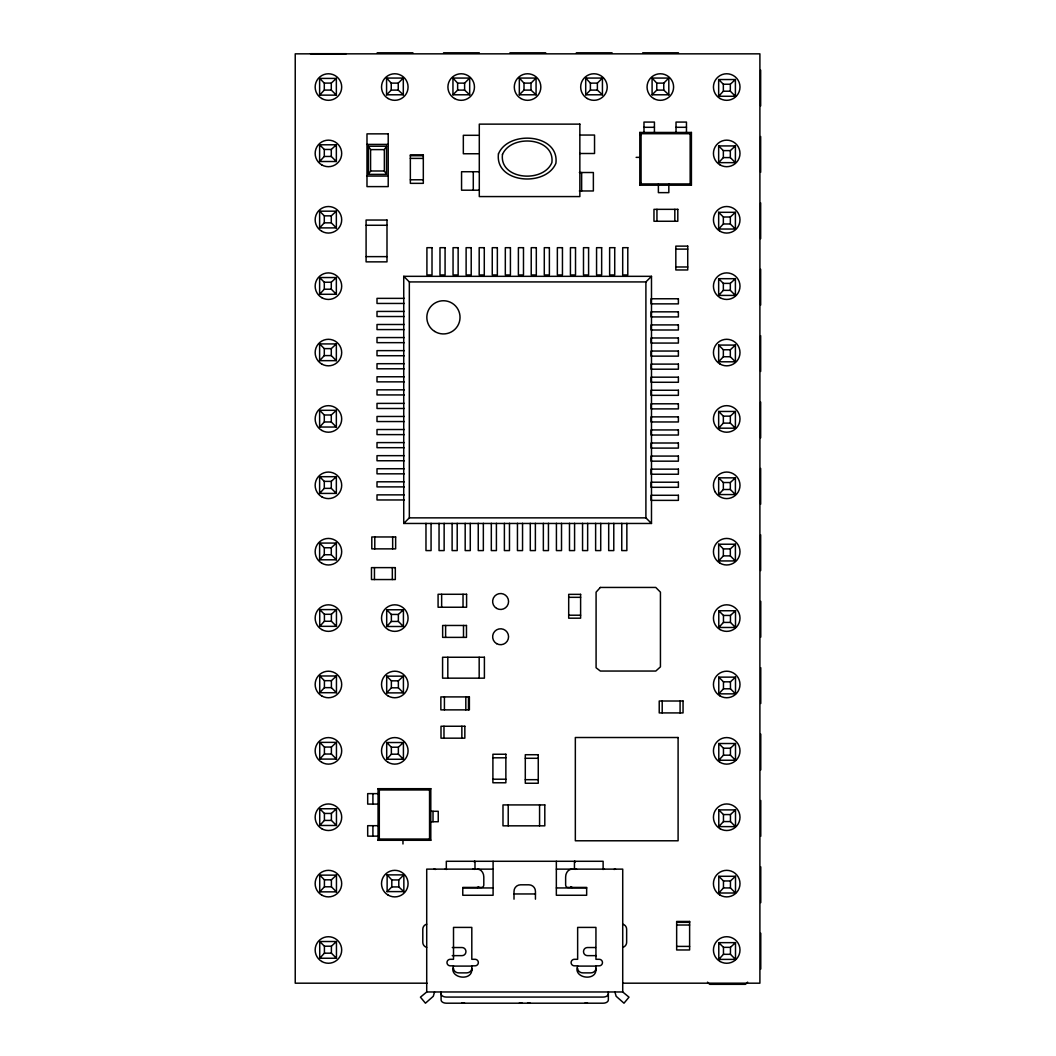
<?xml version="1.0" encoding="UTF-8"?>
<svg xmlns="http://www.w3.org/2000/svg" width="1056" height="1056" viewBox="0 0 1056 1056"><rect width="100%" height="100%" fill="white"/><g stroke="black" fill="none" stroke-linecap="round" stroke-linejoin="round"><path stroke-width="1.5" d="M640.596 182.582L639.817 185.196L691.416 185.196L691.416 132.449L639.817 132.449L639.817 185.196L641.071 183.942L641.071 133.703L639.817 132.449L640.596 135.062M368.412 174.372L370.577 170.993L370.577 149.609L368.412 146.23L386.536 146.23L386.536 174.372L368.412 174.372L368.412 146.23M386.536 174.372L384.358 170.993L384.358 149.609L386.536 146.23M319.625 95.132L324.298 90.077L324.298 83.094L319.625 78.408L319.625 95.132L336.349 95.132L336.349 78.408L319.625 78.408M319.625 161.515L324.298 156.46L324.298 149.464L319.625 144.791L336.349 144.791L336.349 161.515L319.625 161.515L319.625 144.791M319.625 227.898L324.298 222.842L324.298 215.846L319.625 211.174L319.625 227.898L336.349 227.898L336.349 211.174L319.625 211.174M319.625 294.281L324.298 289.212L324.298 282.229L319.625 277.543L336.349 277.543L336.349 294.281L319.625 294.281L319.625 277.543M319.625 360.664L324.298 355.595L324.298 348.612L319.625 343.926L336.349 343.926L336.349 360.664L319.625 360.664L319.625 343.926M319.625 427.033L324.298 421.978L324.298 414.995L319.625 410.309L336.349 410.309L336.349 427.033L319.625 427.033L319.625 410.309M319.625 493.416L324.298 488.36L324.298 481.378L319.625 476.692L319.625 493.416L336.349 493.416L336.349 476.692L319.625 476.692M718.661 96.268L723.347 91.212L723.347 84.229L718.661 79.543L718.661 96.268L735.398 96.268L735.398 79.543L718.661 79.543M319.625 559.799L324.298 554.743L324.298 547.76L319.625 543.074L336.349 543.074L336.349 559.799L319.625 559.799L319.625 543.074M718.661 162.65L723.347 157.595L723.347 150.612L718.661 145.926L735.398 145.926L735.398 162.65L718.661 162.65L718.661 145.926M319.73 626.327L324.416 621.271L324.416 614.288L319.73 609.602L336.455 609.602L336.455 626.327L319.73 626.327L319.73 609.602M718.661 229.033L723.347 223.978L723.347 216.995L718.661 212.309L735.398 212.309L735.398 229.033L718.661 229.033L718.661 212.309M319.73 692.71L324.416 687.654L324.416 680.671L319.73 675.985L319.73 692.71L336.455 692.71L336.455 675.985L319.73 675.985M386.694 626.498L391.367 621.443L391.367 614.447L386.694 609.774L403.418 609.774L403.418 626.498L386.694 626.498L386.694 609.774M718.661 295.416L723.347 290.36L723.347 283.378L718.661 278.692L735.398 278.692L735.398 295.416L718.661 295.416L718.661 278.692M319.73 759.092L324.416 754.037L324.416 747.054L319.73 742.368L319.73 759.092L336.455 759.092L336.455 742.368L319.73 742.368M386.694 692.881L391.367 687.812L391.367 680.83L386.694 676.157L386.694 692.881L403.418 692.881L403.418 676.157L386.694 676.157M718.661 361.799L723.347 356.743L723.347 349.76L718.661 345.074L735.398 345.074L735.398 361.799L718.661 361.799L718.661 345.074M319.73 825.475L324.416 820.42L324.416 813.437L319.73 808.751L336.455 808.751L336.455 825.475L319.73 825.475L319.73 808.751M386.694 759.264L391.367 754.195L391.367 747.212L386.694 742.526L386.694 759.264L403.418 759.264L403.418 742.526L386.694 742.526M718.661 428.182L723.347 423.126L723.347 416.143L718.661 411.457L718.661 428.182L735.398 428.182L735.398 411.457L718.661 411.457M319.73 891.858L324.416 886.802L324.416 879.82L319.73 875.134L319.73 891.858L336.455 891.858L336.455 875.134L319.73 875.134M718.661 494.564L723.347 489.509L723.347 482.526L718.661 477.84L735.398 477.84L735.398 494.564L718.661 494.564L718.661 477.84M319.73 958.241L324.416 953.185L324.416 946.202L319.73 941.516L336.455 941.516L336.455 958.241L319.73 958.241L319.73 941.516M718.661 560.947L723.347 555.892L723.347 548.896L718.661 544.223L735.398 544.223L735.398 560.947L718.661 560.947L718.661 544.223M718.78 627.475L723.466 622.42L723.466 615.437L718.78 610.751L735.504 610.751L735.504 627.475L718.78 627.475L718.78 610.751M718.78 693.858L723.466 688.802L723.466 681.82L718.78 677.134L735.504 677.134L735.504 693.858L718.78 693.858L718.78 677.134M718.78 760.241L723.466 755.185L723.466 748.202L718.78 743.516L735.504 743.516L735.504 760.241L718.78 760.241L718.78 743.516M718.78 826.624L723.466 821.568L723.466 814.572L718.78 809.899L735.504 809.899L735.504 826.624L718.78 826.624L718.78 809.899M718.78 893.006L723.466 887.938L723.466 880.955L718.78 876.282L735.504 876.282L735.504 893.006L718.78 893.006L718.78 876.282M718.78 959.389L723.466 954.32L723.466 947.338L718.78 942.652L735.504 942.652L735.504 959.389L718.78 959.389L718.78 942.652M386.575 94.789L391.248 90.103L398.244 90.103L403.3 94.789L403.3 78.065L386.575 78.065L386.575 94.789L403.3 94.789M386.575 78.065L391.248 83.12L398.244 83.12L403.3 78.065M452.958 94.789L457.631 90.103L464.614 90.103L469.682 94.789L469.682 78.065L452.958 78.065L452.958 94.789L469.682 94.789M452.958 78.065L457.631 83.12L464.614 83.12L469.682 78.065M519.328 94.789L524.014 90.103L530.996 90.103L536.065 94.789L536.065 78.065L519.328 78.065L519.328 94.789L536.065 94.789M519.328 78.065L524.014 83.12L530.996 83.12L536.065 78.065M585.71 94.789L590.396 90.103L597.379 90.103L602.435 94.789L602.435 78.065L585.71 78.065L585.71 94.789L602.435 94.789M585.71 78.065L590.396 83.12L597.379 83.12L602.435 78.065M652.093 94.789L656.779 90.103L663.762 90.103L668.818 94.789L668.818 78.065L652.093 78.065L652.093 94.789L668.818 94.789M652.093 78.065L656.779 83.12L663.762 83.12L668.818 78.065M691.416 185.196L690.162 183.942L690.162 133.703L691.416 132.449M403.735 523.459L409.332 517.862L409.332 281.926L403.735 276.329L403.735 523.459L651.486 523.459L651.486 276.329L403.735 276.329M409.332 281.926L645.902 281.926L651.486 276.329M378.061 840.286L379.302 839.045L429.554 839.045L430.795 840.286L430.795 788.7L378.061 788.7L378.061 840.286L430.795 840.286M378.061 788.7L379.302 789.954L429.554 789.954L430.795 788.7M387.13 891.607L391.816 886.921L391.816 879.938L387.13 874.883L403.854 874.883L403.854 891.607L387.13 891.607L387.13 874.883M403.854 891.607L398.798 886.921L398.798 879.938L403.854 874.883M747.648 982.146L745.47 984.324L709.698 984.324L707.507 982.146M324.298 83.094L331.294 83.094L336.349 78.408M324.298 149.464L331.294 149.464L336.349 144.791M324.298 215.846L331.294 215.846L336.349 211.174M324.298 282.229L331.294 282.229L336.349 277.543M324.298 348.612L331.294 348.612L336.349 343.926M324.298 414.995L331.294 414.995L336.349 410.309M723.347 84.229L730.33 84.229L735.398 79.543M324.298 481.378L331.294 481.378L336.349 476.692M723.347 150.612L730.33 150.612L735.398 145.926M324.298 547.76L331.294 547.76L336.349 543.074M723.347 216.995L730.33 216.995L735.398 212.309M324.416 614.288L331.399 614.288L336.455 609.602M723.347 283.378L730.33 283.378L735.398 278.692M391.367 614.447L398.363 614.447L403.418 609.774M324.416 680.671L331.399 680.671L336.455 675.985M723.347 349.76L730.33 349.76L735.398 345.074M391.367 680.83L398.363 680.83L403.418 676.157M324.416 747.054L331.399 747.054L336.455 742.368M723.347 416.143L730.33 416.143L735.398 411.457M391.367 747.212L398.363 747.212L403.418 742.526M324.416 813.437L331.399 813.437L336.455 808.751M723.347 482.526L730.33 482.526L735.398 477.84M324.416 879.82L331.399 879.82L336.455 875.134M723.347 548.896L730.33 548.896L735.398 544.223M324.416 946.202L331.399 946.202L336.455 941.516M723.466 615.437L730.448 615.437L735.504 610.751M723.466 681.82L730.448 681.82L735.504 677.134M723.466 748.202L730.448 748.202L735.504 743.516M723.466 814.572L730.448 814.572L735.504 809.899M723.466 880.955L730.448 880.955L735.504 876.282M723.466 947.338L730.448 947.338L735.504 942.652M614.882 991.967L616.15 996.27L623.99 1003.2L629.006 997.168L622.723 991.967L426.716 991.967L420.446 997.168L425.449 1003.2L433.303 996.27L434.557 991.967M602.87 869.458L604.428 869.128M613.958 869.458L615.516 869.128M377.164 52.8L412.936 52.8M443.546 52.8L479.318 52.8M509.929 52.8L545.701 52.8M576.312 52.8L612.084 52.8M642.695 52.8L678.467 52.8M310.53 53.698L346.302 53.698M324.298 90.077L331.294 90.077L336.349 95.132M723.347 91.212L730.33 91.212L735.398 96.268M643.975 127.301L654.43 127.301M676.025 127.301L686.466 127.301M641.071 133.703L690.162 133.703M579.744 135.049L594.541 135.049L594.541 153.503L579.744 153.503M478.144 135.3L463.333 135.3L463.333 153.754L478.144 153.754M366.986 144.408L388.212 144.408M370.577 149.609L384.358 149.609M410.348 155.72L423.311 155.72M324.298 156.46L331.294 156.46L336.349 161.515M636.134 157.357L640.055 157.357M723.347 157.595L730.33 157.595L735.398 162.65M410.348 158.4L423.311 158.4M370.577 170.993L384.358 170.993M479.371 171.732L461.564 171.732L461.564 190.199L479.371 190.199M579.361 172.511L593.366 172.511L593.366 190.964L579.361 190.964M366.986 176.062L388.212 176.062M410.348 179.784L423.311 179.784M641.071 183.942L690.162 183.942M324.298 222.842L331.294 222.842L336.349 227.898M723.347 223.978L730.33 223.978L735.398 229.033M366.089 225.271L386.998 225.271M675.827 249.11L687.733 249.11M366.089 256.634L386.998 256.634M675.827 266.983L687.733 266.983M324.298 289.212L331.294 289.212L336.349 294.281M723.347 290.36L730.33 290.36L735.398 295.416M404.29 298.36L377.005 298.36L377.005 303.455L404.29 303.455M404.29 311.428L377.005 311.428L377.005 316.523L404.29 316.523M404.29 324.496L377.005 324.496L377.005 329.591L404.29 329.591M404.29 337.564L377.005 337.564L377.005 342.659L404.29 342.659M404.29 350.632L377.005 350.632L377.005 355.727L404.29 355.727M324.298 355.595L331.294 355.595L336.349 360.664M723.347 356.743L730.33 356.743L735.398 361.799M404.29 363.7L377.005 363.7L377.005 368.795L404.29 368.795M404.29 376.768L377.005 376.768L377.005 381.863L404.29 381.863M404.29 389.836L377.005 389.836L377.005 394.931L404.29 394.931M404.29 403.392L377.005 403.392L377.005 408.487L404.29 408.487M404.29 416.46L377.005 416.46L377.005 421.555L404.29 421.555M324.298 421.978L331.294 421.978L336.349 427.033M723.347 423.126L730.33 423.126L735.398 428.182M404.29 429.528L377.005 429.528L377.005 434.623L404.29 434.623M404.29 442.596L377.005 442.596L377.005 447.691L404.29 447.691M404.29 455.664L377.005 455.664L377.005 460.759L404.29 460.759M404.29 468.732L377.005 468.732L377.005 473.827L404.29 473.827M404.29 481.8L377.005 481.8L377.005 486.895L404.29 486.895M324.298 488.36L331.294 488.36L336.349 493.416M723.347 489.509L730.33 489.509L735.398 494.564M404.29 494.868L377.005 494.868L377.005 499.963L404.29 499.963M409.332 517.862L645.902 517.862L651.486 523.459M324.298 554.743L331.294 554.743L336.349 559.799M723.347 555.892L730.33 555.892L735.398 560.947M568.696 597.326L580.615 597.326M568.696 615.212L580.615 615.212M324.416 621.271L331.399 621.271L336.455 626.327M391.367 621.443L398.363 621.443L403.418 626.498M723.466 622.42L730.448 622.42L735.504 627.475M324.416 687.654L331.399 687.654L336.455 692.71M391.367 687.812L398.363 687.812L403.418 692.881M723.466 688.802L730.448 688.802L735.504 693.858M324.416 754.037L331.399 754.037L336.455 759.092M391.367 754.195L398.363 754.195L403.418 759.264M723.466 755.185L730.448 755.185L735.504 760.241M492.901 757.812L505.864 757.812M525.294 758.287L538.256 758.287M492.901 779.209L505.864 779.209M525.294 779.684L538.256 779.684M378.589 793.637L367.686 793.637L367.686 804.091L378.589 804.091M430.439 811.285L438.24 811.285L438.24 821.74L430.439 821.74M324.416 820.42L331.399 820.42L336.455 825.475M723.466 821.568L730.448 821.568L735.504 826.624M378.589 825.686L367.686 825.686L367.686 836.141L378.589 836.141M493.099 869.128L426.716 869.128L426.716 991.967M556.34 869.128L622.723 869.128L622.723 991.967M391.816 879.938L398.798 879.938M324.416 886.802L331.399 886.802L336.455 891.858M391.816 886.921L398.798 886.921M462.779 887.951L493.099 887.951M556.34 887.951L586.661 887.951M723.466 887.938L730.448 887.938L735.504 893.006M514.008 893.957L535.445 893.957M676.658 922.337L689.621 922.337M676.658 925.016L689.621 925.016M676.658 946.4L689.621 946.4M452.298 947.536L462 947.536A3.92 3.92 0 0 1 465.92 951.456L465.92 951.72A3.92 3.92 0 0 1 462 955.64L452.245 955.64M595.531 947.536L587.453 947.536A3.92 3.92 0 0 0 583.532 951.456L583.532 951.72A3.92 3.92 0 0 0 587.453 955.64L596.297 955.64M324.416 953.185L331.399 953.185L336.455 958.241M723.466 954.32L730.448 954.32L735.504 959.389M453.512 966.095L471.808 966.095M577.645 966.095L595.94 966.095M427.046 983.189L295.231 983.189L295.231 53.843L759.898 53.843L759.898 983.189L623.132 983.189M445.012 869.128L446.569 869.458M433.924 869.128L435.481 869.458M760.769 601.352L760.769 637.111M760.769 667.722L760.769 703.494M760.769 734.105L760.769 769.877M760.769 800.488L760.769 836.26M760.769 866.87L760.769 902.642M760.769 933.253L760.769 969.025M760.663 70.145L760.663 105.917M760.663 136.528L760.663 172.3M760.663 202.91L760.663 238.682M760.663 269.293L760.663 305.065M760.663 335.676L760.663 371.435M760.663 402.046L760.663 437.818M760.663 468.428L760.663 504.2M760.663 534.811L760.663 570.583M730.33 84.229L730.33 91.212M730.33 150.612L730.33 157.595M730.33 216.995L730.33 223.978M730.33 283.378L730.33 290.36M730.33 349.76L730.33 356.743M730.33 416.143L730.33 423.126M730.33 482.526L730.33 489.509M730.33 548.896L730.33 555.892M730.448 615.437L730.448 622.42M730.448 681.82L730.448 688.802M730.448 748.202L730.448 755.185M730.448 814.572L730.448 821.568M730.448 880.955L730.448 887.938M730.448 947.338L730.448 954.32M686.466 132.99L686.466 122.074L676.025 122.074L676.025 132.99M680.077 701.012L680.077 712.919M674.824 209.339L674.824 221.258M668.831 184.114L668.831 192.641L658.376 192.641L658.376 184.114M663.762 83.12L663.762 90.103M662.204 701.012L662.204 712.919M656.951 209.339L656.951 221.258M656.779 83.12L656.779 90.103M654.43 132.99L654.43 122.074L643.975 122.074L643.975 132.99M645.902 281.926L645.902 517.862M626.855 523.301L626.855 550.585L621.76 550.585L621.76 523.301M613.787 523.301L613.787 550.585L608.692 550.585L608.692 523.301M608.348 991.967L608.348 999.94A5.227 3.26 0 0 1 603.121 1003.2L446.318 1003.2A5.227 3.26 0 0 1 441.091 999.94L441.091 991.967M603.121 869.128L603.121 861.287L446.318 861.287L446.318 869.128M600.719 523.301L600.719 550.585L595.624 550.585L595.624 523.301M597.379 83.12L597.379 90.103M590.396 83.12L590.396 90.103M587.651 523.301L587.651 550.585L582.556 550.585L582.556 523.301M581.645 172.511L581.645 190.964M575.032 861.287L575.032 862.343M574.583 523.301L574.583 550.585L569.488 550.585L569.488 523.301M574.451 861.287L574.451 869.128M561.515 523.301L561.515 550.585L556.42 550.585L556.42 523.301M556.34 861.287L556.34 895.264L586.661 895.264L586.661 887.423L567.772 887.423A2.614 2.138 -90 0 1 565.633 884.809L565.633 876.968A7.841 6.428 90 0 1 572.062 869.128M548.447 523.301L548.447 550.585L543.352 550.585L543.352 523.301M539.576 804.923L539.576 825.832M535.445 899.184L535.445 891.343A6.534 6.534 0 0 0 528.911 884.809L520.542 884.809A6.534 6.534 0 0 0 514.008 891.343L514.008 899.184M535.379 523.301L535.379 550.585L530.284 550.585L530.284 523.301M530.996 83.12L530.996 90.103M524.014 83.12L524.014 90.103M522.548 523.301L522.548 550.585L517.453 550.585L517.453 523.301M509.48 523.301L509.48 550.585L504.385 550.585L504.385 523.301M508.213 804.923L508.213 825.832M496.412 523.301L496.412 550.585L491.317 550.585L491.317 523.301M493.099 861.287L493.099 895.264L462.779 895.264L462.779 887.423L481.668 887.423A2.614 2.138 90 0 0 483.806 884.809L483.806 876.968A7.841 6.428 -90 0 0 477.391 869.128M483.344 523.301L483.344 550.585L478.249 550.585L478.249 523.301M479.173 657.254L479.173 678.163M474.989 861.287L474.989 869.128M474.421 861.287L474.421 862.343M473.286 171.732L473.286 190.199M470.276 523.301L470.276 550.585L465.181 550.585L465.181 523.301M468.481 696.907L468.481 709.87M465.815 696.907L465.815 709.87M464.614 83.12L464.614 90.103M463.505 625.469L463.505 637.375M463.03 594.277L463.03 607.24M461.855 726.251L461.855 738.17M457.631 83.12L457.631 90.103M457.208 523.301L457.208 550.585L452.113 550.585L452.113 523.301M447.81 657.254L447.81 678.163M445.619 625.469L445.619 637.375M444.418 696.907L444.418 709.87M444.14 523.301L444.14 550.585L439.045 550.585L439.045 523.301M443.982 726.251L443.982 738.17M441.646 594.277L441.646 607.24M433.013 811.285L433.013 821.74M431.072 523.301L431.072 550.585L425.977 550.585L425.977 523.301M429.554 789.954L429.554 839.045M402.97 840.061L402.97 843.982M398.363 614.447L398.363 621.443M398.363 680.83L398.363 687.812M398.363 747.212L398.363 754.195M398.244 83.12L398.244 90.103M392.66 536.963L392.66 548.869M392.33 567.626L392.33 579.546M391.248 83.12L391.248 90.103M379.302 789.954L379.302 839.045M374.788 536.963L374.788 548.869M374.458 567.626L374.458 579.546M372.913 793.637L372.913 804.091M372.913 825.686L372.913 836.141M331.294 83.094L331.294 90.077M331.294 149.464L331.294 156.46M331.294 215.846L331.294 222.842M331.294 282.229L331.294 289.212M331.294 348.612L331.294 355.595M331.294 414.995L331.294 421.978M331.294 481.378L331.294 488.36M331.294 547.76L331.294 554.743M331.399 614.288L331.399 621.271M331.399 680.671L331.399 687.654M331.399 747.054L331.399 754.037M331.399 813.437L331.399 820.42M331.399 879.82L331.399 886.802M331.399 946.202L331.399 953.185M622.776 924.185A5.227 5.227 0 0 1 626.644 929.24L626.644 942.308A5.227 5.227 0 0 1 622.776 947.351M426.677 924.185A5.227 5.227 0 0 0 422.796 929.24L422.796 942.308A5.227 5.227 0 0 0 426.677 947.351M595.94 968.352A5.227 4.528 0 0 1 590.713 972.88L582.872 972.88A5.227 4.528 0 0 1 577.645 968.352M471.808 968.352A5.227 4.528 0 0 1 466.58 972.88L458.74 972.88A5.227 4.528 0 0 1 453.512 968.352M572.273 887.423A2.614 2.138 -90 0 1 570.755 886.657M478.685 886.657A2.614 2.138 -90 0 1 477.167 887.423M574.9 869.392A7.841 6.428 -90 0 1 576.563 869.128M472.89 869.128A7.841 6.428 -90 0 1 474.553 869.392M521.849 1002.764A5.227 3.26 0 0 1 519.235 1003.2M587.453 1002.764A5.227 3.26 0 0 1 584.839 1003.2M530.218 1003.2A5.227 3.26 0 0 1 527.604 1002.764M464.614 1003.2A5.227 3.26 0 0 1 462 1002.764M608.348 993.815A5.227 3.26 0 0 1 603.121 997.075L446.318 997.075A5.227 3.26 0 0 1 441.091 993.815M471.808 970.319C470.963 981.605 448.576 978.028 453.512 965.831L450.239 965.831A3.26 3.26 0 0 1 446.978 962.557A3.26 3.26 0 0 1 450.239 959.297L453.512 959.297L453.512 927.406L471.808 927.406L471.808 959.297L475.068 959.297A3.26 3.26 0 0 1 478.342 962.557A3.26 3.26 0 0 1 475.068 965.831L471.808 965.831L471.808 970.319M595.94 970.319C595.096 981.605 572.722 978.028 577.645 965.831L574.385 965.831A3.26 3.26 0 0 1 571.111 962.557A3.26 3.26 0 0 1 574.385 959.297L577.645 959.297L577.645 927.406L595.94 927.406L595.94 959.297L599.201 959.297A3.26 3.26 0 0 1 602.474 962.557A3.26 3.26 0 0 1 599.201 965.831L595.94 965.831L595.94 970.319M498.458 153.846C494.723 183.295 545.754 187.44 555.892 163.297C559.614 133.848 508.596 129.703 498.458 153.846M502.471 154.506C499.264 179.837 543.154 183.401 551.866 162.637C555.073 137.306 511.196 133.742 502.471 154.506M600.349 587.44L596.086 592.165L596.086 667.762L600.349 671.048L655.802 671.048L660.436 666.864L660.436 592.165L655.776 587.44L600.349 587.44M579.85 124.133L479.292 124.133L479.292 196.574L579.85 196.574L579.85 124.133M388.212 133.861L366.986 133.861L366.986 186.608L388.212 186.608L388.212 133.861M423.311 154.836L410.348 154.836L410.348 183.348L423.311 183.348L423.311 154.836M677.807 209.339L653.968 209.339L653.968 221.258L677.807 221.258L677.807 209.339M386.998 220.044L366.089 220.044L366.089 261.862L386.998 261.862L386.998 220.044M687.733 246.127L675.827 246.127L675.827 269.966L687.733 269.966L687.733 246.127M432.01 247.685L426.914 247.685L426.914 274.969L432.01 274.969L432.01 247.685M445.078 247.685L439.982 247.685L439.982 274.969L445.078 274.969L445.078 247.685M458.146 247.685L453.05 247.685L453.05 274.969L458.146 274.969L458.146 247.685M471.214 247.685L466.118 247.685L466.118 274.969L471.214 274.969L471.214 247.685M484.282 247.685L479.186 247.685L479.186 274.969L484.282 274.969L484.282 247.685M497.35 247.685L492.254 247.685L492.254 274.969L497.35 274.969L497.35 247.685M510.418 247.685L505.322 247.685L505.322 274.969L510.418 274.969L510.418 247.685M523.486 247.685L518.39 247.685L518.39 274.969L523.486 274.969L523.486 247.685M536.316 247.685L531.221 247.685L531.221 274.969L536.316 274.969L536.316 247.685M549.384 247.685L544.289 247.685L544.289 274.969L549.384 274.969L549.384 247.685M562.452 247.685L557.357 247.685L557.357 274.969L562.452 274.969L562.452 247.685M575.52 247.685L570.425 247.685L570.425 274.969L575.52 274.969L575.52 247.685M588.588 247.685L583.493 247.685L583.493 274.969L588.588 274.969L588.588 247.685M601.656 247.685L596.561 247.685L596.561 274.969L601.656 274.969L601.656 247.685M614.724 247.685L609.629 247.685L609.629 274.969L614.724 274.969L614.724 247.685M627.792 247.685L622.697 247.685L622.697 274.969L627.792 274.969L627.792 247.685M678.388 298.769L651.103 298.769L651.103 303.864L678.388 303.864L678.388 298.769M678.388 311.837L651.103 311.837L651.103 316.932L678.388 316.932L678.388 311.837M678.388 324.905L651.103 324.905L651.103 330L678.388 330L678.388 324.905M678.388 337.973L651.103 337.973L651.103 343.068L678.388 343.068L678.388 337.973M678.388 351.041L651.103 351.041L651.103 356.136L678.388 356.136L678.388 351.041M678.388 364.109L651.103 364.109L651.103 369.204L678.388 369.204L678.388 364.109M678.388 377.177L651.103 377.177L651.103 382.272L678.388 382.272L678.388 377.177M678.388 390.245L651.103 390.245L651.103 395.34L678.388 395.34L678.388 390.245M678.388 403.801L651.103 403.801L651.103 408.896L678.388 408.896L678.388 403.801M678.388 416.869L651.103 416.869L651.103 421.964L678.388 421.964L678.388 416.869M678.388 429.937L651.103 429.937L651.103 435.032L678.388 435.032L678.388 429.937M678.388 443.005L651.103 443.005L651.103 448.1L678.388 448.1L678.388 443.005M678.388 456.073L651.103 456.073L651.103 461.168L678.388 461.168L678.388 456.073M678.388 469.141L651.103 469.141L651.103 474.236L678.388 474.236L678.388 469.141M678.388 482.209L651.103 482.209L651.103 487.304L678.388 487.304L678.388 482.209M678.388 495.277L651.103 495.277L651.103 500.372L678.388 500.372L678.388 495.277M395.644 536.963L371.804 536.963L371.804 548.869L395.644 548.869L395.644 536.963M395.314 567.626L371.474 567.626L371.474 579.546L395.314 579.546L395.314 567.626M466.594 594.277L438.082 594.277L438.082 607.24L466.594 607.24L466.594 594.277M580.615 594.356L568.696 594.356L568.696 618.182L580.615 618.182L580.615 594.356M466.475 625.469L442.649 625.469L442.649 637.375L466.475 637.375L466.475 625.469M484.4 657.254L442.583 657.254L442.583 678.163L484.4 678.163L484.4 657.254M469.379 696.907L440.854 696.907L440.854 709.87L469.379 709.87L469.379 696.907M683.047 701.012L659.221 701.012L659.221 712.919L683.047 712.919L683.047 701.012M464.838 726.251L440.999 726.251L440.999 738.17L464.838 738.17L464.838 726.251M678.097 737.51L575.335 737.51L575.335 840.787L678.097 840.787L678.097 737.51M505.864 754.248L492.901 754.248L492.901 782.773L505.864 782.773L505.864 754.248M538.256 754.723L525.294 754.723L525.294 783.248L538.256 783.248L538.256 754.723M544.804 804.923L502.986 804.923L502.986 825.832L544.804 825.832L544.804 804.923M689.621 921.452L676.658 921.452L676.658 949.964L689.621 949.964L689.621 921.452M496.61 608.401A7.973 7.973 0 0 0 508.57 601.498A7.973 7.973 0 0 0 496.61 594.594A7.973 7.973 0 0 0 496.61 608.401M496.61 643.645A7.973 7.973 0 0 0 508.57 636.755A7.973 7.973 0 0 0 496.61 629.851A7.973 7.973 0 0 0 496.61 643.645M321.79 961.488A13.279 13.279 0 0 0 341.695 949.991A13.279 13.279 0 0 0 321.79 938.494A13.279 13.279 0 0 0 321.79 961.488M321.79 895.118A13.279 13.279 0 0 0 341.695 883.608A13.279 13.279 0 0 0 321.79 872.111A13.279 13.279 0 0 0 321.79 895.118M321.79 828.736A13.279 13.279 0 0 0 341.695 817.238A13.279 13.279 0 0 0 321.79 805.741A13.279 13.279 0 0 0 321.79 828.736M321.79 762.353A13.279 13.279 0 0 0 341.695 750.856A13.279 13.279 0 0 0 321.79 739.358A13.279 13.279 0 0 0 321.79 762.353M321.79 695.97A13.279 13.279 0 0 0 341.695 684.473A13.279 13.279 0 0 0 321.79 672.976A13.279 13.279 0 0 0 321.79 695.97M321.79 629.587A13.279 13.279 0 0 0 341.695 618.09A13.279 13.279 0 0 0 321.79 606.593A13.279 13.279 0 0 0 321.79 629.587M321.79 563.204A13.279 13.279 0 0 0 341.695 551.707A13.279 13.279 0 0 0 321.79 540.21A13.279 13.279 0 0 0 321.79 563.204M321.79 496.822A13.279 13.279 0 0 0 341.695 485.324A13.279 13.279 0 0 0 321.79 473.827A13.279 13.279 0 0 0 321.79 496.822M321.79 430.439A13.279 13.279 0 0 0 341.695 418.942A13.279 13.279 0 0 0 321.79 407.444A13.279 13.279 0 0 0 321.79 430.439M321.79 364.056A13.279 13.279 0 0 0 341.695 352.559A13.279 13.279 0 0 0 321.79 341.062A13.279 13.279 0 0 0 321.79 364.056M321.79 297.673A13.279 13.279 0 0 0 341.695 286.176A13.279 13.279 0 0 0 321.79 274.679A13.279 13.279 0 0 0 321.79 297.673M321.79 231.29A13.279 13.279 0 0 0 341.695 219.793A13.279 13.279 0 0 0 321.79 208.296A13.279 13.279 0 0 0 321.79 231.29M321.79 164.921A13.279 13.279 0 0 0 341.695 153.424A13.279 13.279 0 0 0 321.79 141.926A13.279 13.279 0 0 0 321.79 164.921M321.79 98.538A13.279 13.279 0 0 0 341.695 87.041A13.279 13.279 0 0 0 321.79 75.544A13.279 13.279 0 0 0 321.79 98.538M720.073 961.488A13.279 13.279 0 0 0 739.992 949.991A13.279 13.279 0 0 0 720.073 938.494A13.279 13.279 0 0 0 720.073 961.488M720.073 895.118A13.279 13.279 0 0 0 739.992 883.608A13.279 13.279 0 0 0 720.073 872.111A13.279 13.279 0 0 0 720.073 895.118M720.073 828.736A13.279 13.279 0 0 0 739.992 817.238A13.279 13.279 0 0 0 720.073 805.741A13.279 13.279 0 0 0 720.073 828.736M720.073 762.353A13.279 13.279 0 0 0 739.992 750.856A13.279 13.279 0 0 0 720.073 739.358A13.279 13.279 0 0 0 720.073 762.353M720.073 695.97A13.279 13.279 0 0 0 739.992 684.473A13.279 13.279 0 0 0 720.073 672.976A13.279 13.279 0 0 0 720.073 695.97M720.073 629.587A13.279 13.279 0 0 0 739.992 618.09A13.279 13.279 0 0 0 720.073 606.593A13.279 13.279 0 0 0 720.073 629.587M720.073 563.204A13.279 13.279 0 0 0 739.992 551.707A13.279 13.279 0 0 0 720.073 540.21A13.279 13.279 0 0 0 720.073 563.204M715.216 491.964A13.279 13.279 0 0 0 738.21 491.964A13.279 13.279 0 0 0 726.713 472.045A13.279 13.279 0 0 0 715.216 491.964M720.073 430.439A13.279 13.279 0 0 0 739.992 418.942A13.279 13.279 0 0 0 720.073 407.444A13.279 13.279 0 0 0 720.073 430.439M720.073 364.056A13.279 13.279 0 0 0 739.992 352.559A13.279 13.279 0 0 0 720.073 341.062A13.279 13.279 0 0 0 720.073 364.056M720.073 297.673A13.279 13.279 0 0 0 739.992 286.176A13.279 13.279 0 0 0 720.073 274.679A13.279 13.279 0 0 0 720.073 297.673M720.073 231.29A13.279 13.279 0 0 0 739.992 219.793A13.279 13.279 0 0 0 720.073 208.296A13.279 13.279 0 0 0 720.073 231.29M720.073 164.921A13.279 13.279 0 0 0 739.992 153.424A13.279 13.279 0 0 0 720.073 141.926A13.279 13.279 0 0 0 720.073 164.921M720.073 98.538A13.279 13.279 0 0 0 739.992 87.041A13.279 13.279 0 0 0 720.073 75.544A13.279 13.279 0 0 0 720.073 98.538M388.159 98.538A13.279 13.279 0 0 0 408.078 87.041A13.279 13.279 0 0 0 388.159 75.544A13.279 13.279 0 0 0 388.159 98.538M454.542 98.538A13.279 13.279 0 0 0 474.461 87.041A13.279 13.279 0 0 0 454.542 75.544A13.279 13.279 0 0 0 454.542 98.538M520.925 98.538A13.279 13.279 0 0 0 540.844 87.041A13.279 13.279 0 0 0 520.925 75.544A13.279 13.279 0 0 0 520.925 98.538M587.308 98.538A13.279 13.279 0 0 0 607.226 87.041A13.279 13.279 0 0 0 587.308 75.544A13.279 13.279 0 0 0 587.308 98.538M653.69 98.538A13.279 13.279 0 0 0 673.609 87.041A13.279 13.279 0 0 0 653.69 75.544A13.279 13.279 0 0 0 653.69 98.538M388.159 762.353A13.279 13.279 0 0 0 408.078 750.856A13.279 13.279 0 0 0 388.159 739.358A13.279 13.279 0 0 0 388.159 762.353M388.159 695.97A13.279 13.279 0 0 0 408.078 684.473A13.279 13.279 0 0 0 388.159 672.976A13.279 13.279 0 0 0 388.159 695.97M388.159 629.587A13.279 13.279 0 0 0 408.078 618.09A13.279 13.279 0 0 0 388.159 606.593A13.279 13.279 0 0 0 388.159 629.587M388.159 895.118A13.279 13.279 0 0 0 408.078 883.608A13.279 13.279 0 0 0 388.159 872.111A13.279 13.279 0 0 0 388.159 895.118M434.676 331.439A16.592 16.592 0 0 0 460.02 317.869A16.592 16.592 0 0 0 435.587 302.716A16.592 16.592 0 0 0 434.676 331.439"/></g></svg>
